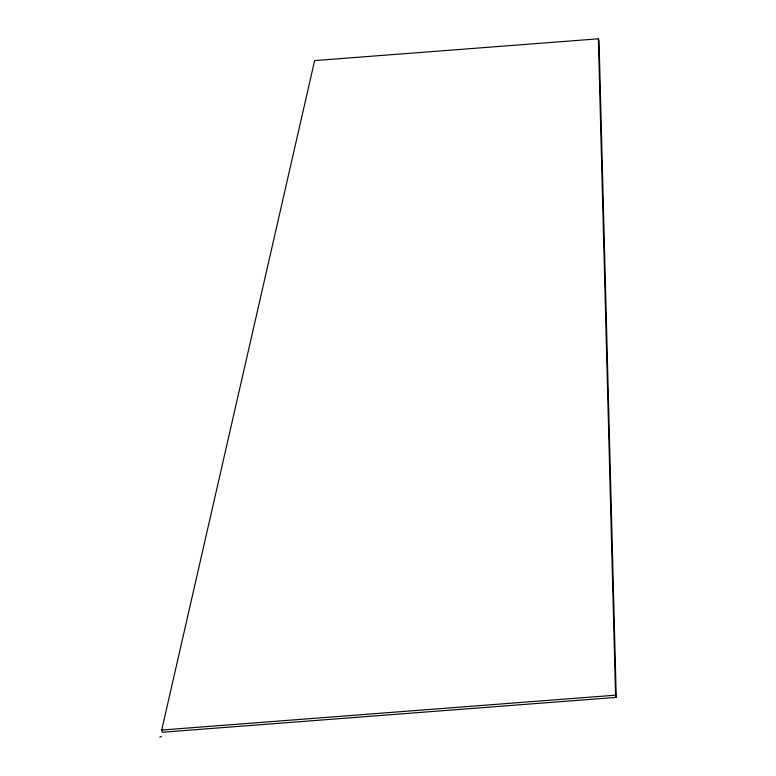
<?xml version="1.0" encoding="UTF-8"?>
<svg xmlns="http://www.w3.org/2000/svg" width="776" height="776" viewBox="0 0 776 776"><rect width="100%" height="100%" fill="white"/><g stroke="black" fill="none" stroke-linecap="round" stroke-linejoin="round"><path stroke-width="1.16" d="M161.718 730.032L314.639 60.586L598.374 38.8L599.053 41.002L616.241 697.382L162.397 732.234L161.718 730.032L615.562 695.18L616.241 697.382M159.759 737.2L161.408 736.453M598.374 38.8L615.562 695.18"/></g></svg>
